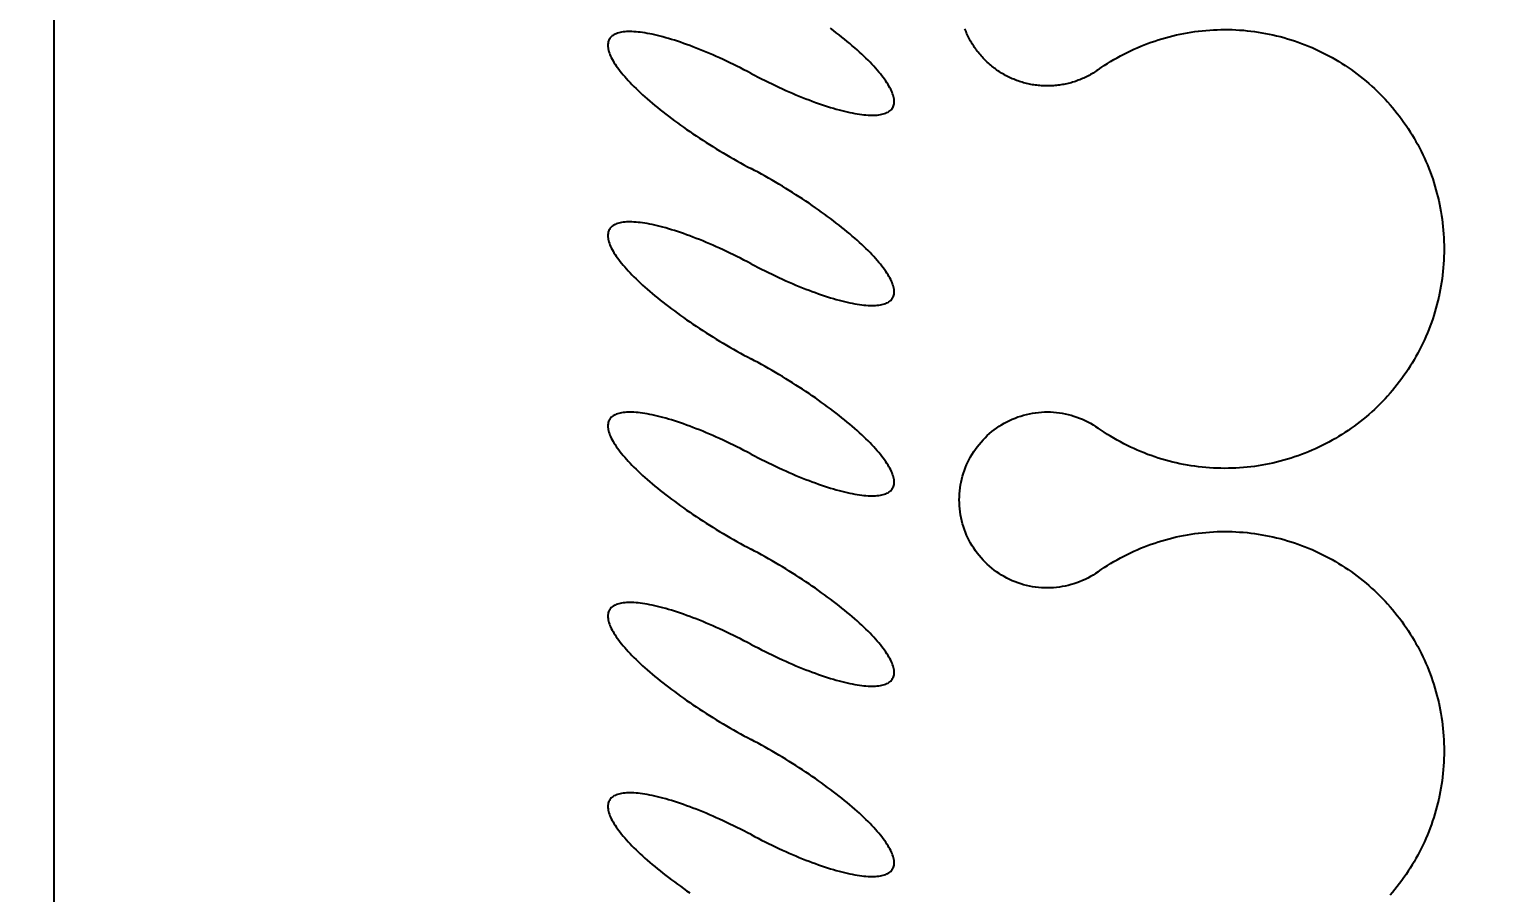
# Model space of a CAD drawing. Header units: millimetres. Extents: x -187744 to 2148, y -49419 to 6550.
# Drawn here: x -8892.9 to -8745.6, y -14806.2 to -14719.2 of the extents above; entities that cross this region are included whole.
import ezdxf

# ---------------------------------------------------------------- set-up
doc = ezdxf.new("R2010")
doc.units = ezdxf.units.MM
doc.header["$LTSCALE"] = 1000
doc.header["$MEASUREMENT"] = 0
doc.layers.get('Defpoints').update_dxf_attribs({"color": 136})
for name, color, linetype in [('DS-FINISH', 20, 'Continuous'), ('FF-FURNA', 40, 'Continuous'), ('RC-DIM-2', 50, 'Continuous')]:
    doc.layers.add(name, color=color, linetype=linetype)
doc.styles.add('H-DIM', font='archs.shx', dxfattribs={"width": 0.7})
doc.dimstyles.new('H_DIM_1', dxfattribs={"dimscale": 0, "dimtxt": 2.5, "dimasz": 0.8, "dimexe": 2, "dimexo": 1.5, "dimgap": 0.6, "dimtad": 1, "dimdec": 0, "dimzin": 12, "dimdsep": 46, "dimtxsty": 'H-DIM', "dimblk": 'ARCHTICK', "dimcen": 0.125, "dimclrd": 44, "dimclre": 44, "dimclrt": 50, "dimadec": 0, "dimazin": 0, "dimtfac": 1, "dimtdec": 0, "dimtix": 1, "dimtmove": 2, "dimatfit": 3, "dimldrblk": 'ARCHTICK', "dimfxl": 1, "dimtvp": 1, "dimtolj": 1, "dimtzin": 0, "dimarcsym": 0})

# ---------------------------------------------------------------- blocks, each defined once
blk = doc.blocks.new('DRAPES2')
at = {"linetype": 'ByBlock'}
for points in [[(605.81, 27.9763, 0), (605.379, 28.5972, 0), (604.958, 29.2254, 0), (604.549, 29.8606, 0), (604.15, 30.5028, 0), (603.762, 31.1517, 0), (603.385, 31.8071, 0), (603.02, 32.4688, 0), (602.666, 33.1367, 0), (602.324, 33.8105, 0), (601.993, 34.4901, 0), (601.673, 35.1752, 0), (601.366, 35.8657, 0), (601.07, 36.5614, 0), (600.786, 37.2619, 0), (600.514, 37.9673, 0), (600.255, 38.6772, 0), (600.007, 39.3914, 0), (599.772, 40.1097, 0), (599.549, 40.832, 0), (599.338, 41.5579, 0), (599.14, 42.2873, 0), (598.954, 43.0201, 0), (598.781, 43.7559, 0), (598.62, 44.4945, 0), (598.472, 45.2358, 0), (598.337, 45.9795, 0), (598.215, 46.7254, 0), (598.105, 47.4732, 0), (598.008, 48.2229, 0), (597.924, 48.9741, 0), (597.852, 49.7266, 0), (597.794, 50.4802, 0), (597.748, 51.2347, 0), (597.716, 51.9899, 0), (597.696, 52.7456, 0), (597.689, 53.5014, 0), (597.695, 54.2573, 0), (597.714, 55.013, 0), (597.746, 55.7682, 0), (597.79, 56.5228, 0), (597.848, 57.2765, 0), (597.918, 58.0291, 0), (598.002, 58.7803, 0), (598.098, 59.5301, 0), (598.207, 60.2781, 0), (598.328, 61.0241, 0), (598.463, 61.768, 0), (598.61, 62.5094, 0), (598.77, 63.2483, 0), (598.942, 63.9843, 0), (599.127, 64.7172, 0), (599.324, 65.4469, 0), (599.534, 66.1731, 0), (599.756, 66.8956, 0), (599.991, 67.6142, 0), (600.238, 68.3287, 0), (600.496, 69.0388, 0), (600.767, 69.7445, 0), (601.05, 70.4454, 0), (601.345, 71.1414, 0), (601.652, 71.8322, 0), (601.971, 72.5177, 0), (602.301, 73.1977, 0), (602.643, 73.8719, 0), (602.996, 74.5402, 0), (603.36, 75.2024, 0), (603.736, 75.8582, 0), (604.123, 76.5075, 0), (604.521, 77.1502, 0), (604.93, 77.7859, 0), (605.35, 78.4145, 0), (605.78, 79.0359, 0), (606.221, 79.6499, 0), (606.673, 80.2562, 0), (607.134, 80.8547, 0), (607.606, 81.4453, 0), (608.088, 82.0277, 0), (608.58, 82.6018, 0), (609.081, 83.1674, 0), (609.592, 83.7243, 0), (610.113, 84.2725, 0), (610.643, 84.8117, 0), (611.181, 85.3417, 0), (611.729, 85.8625, 0), (612.286, 86.3738, 0), (612.851, 86.8756, 0), (613.425, 87.3676, 0), (614.007, 87.8498, 0), (614.598, 88.3219, 0), (615.196, 88.7839, 0), (615.802, 89.2356, 0), (616.416, 89.6769, 0), (617.037, 90.1076, 0), (617.665, 90.5277, 0), (618.301, 90.937, 0), (618.943, 91.3353, 0), (619.592, 91.7227, 0), (620.248, 92.0988, 0), (620.91, 92.4638, 0), (621.578, 92.8173, 0), (622.252, 93.1594, 0), (622.932, 93.49, 0), (623.617, 93.8089, 0), (624.308, 94.116, 0), (625.004, 94.4113, 0), (625.705, 94.6947, 0), (626.41, 94.966, 0), (627.12, 95.2253, 0), (627.834, 95.4724, 0), (628.553, 95.7073, 0), (629.275, 95.9298, 0), (630.001, 96.14, 0), (630.731, 96.3378, 0), (631.464, 96.523, 0), (632.2, 96.6957, 0), (632.938, 96.8559, 0), (633.68, 97.0033, 0), (634.424, 97.1381, 0), (635.17, 97.2602, 0), (635.918, 97.3695, 0), (636.667, 97.4661, 0), (637.419, 97.5498, 0), (638.171, 97.6206, 0), (638.925, 97.6786, 0), (639.679, 97.7238, 0), (640.435, 97.756, 0), (641.19, 97.7753, 0), (641.946, 97.7817, 0)], [(641.946, 97.7817, 0), (642.702, 97.7752, 0), (643.458, 97.7558, 0), (644.213, 97.7235, 0), (644.967, 97.6783, 0), (645.721, 97.6202, 0), (646.473, 97.5493, 0), (647.225, 97.4655, 0), (647.974, 97.3689, 0), (648.722, 97.2595, 0), (649.468, 97.1373, 0), (650.212, 97.0024, 0), (650.953, 96.8548, 0), (651.692, 96.6946, 0), (652.428, 96.5218, 0), (653.161, 96.3365, 0), (653.89, 96.1386, 0), (654.616, 95.9284, 0), (655.339, 95.7057, 0), (656.057, 95.4708, 0), (656.772, 95.2236, 0), (657.482, 94.9643, 0), (658.187, 94.6928, 0), (658.888, 94.4094, 0), (659.584, 94.114, 0), (660.274, 93.8068, 0), (660.96, 93.4878, 0), (661.639, 93.1572, 0), (662.313, 92.815, 0), (662.981, 92.4614, 0), (663.643, 92.0964, 0), (664.299, 91.7201, 0), (664.948, 91.3327, 0), (665.59, 90.9343, 0), (666.226, 90.5249, 0), (666.854, 90.1048, 0), (667.475, 89.674, 0), (668.089, 89.2326, 0), (668.695, 88.7809, 0), (669.293, 88.3188, 0), (669.884, 87.8466, 0), (670.466, 87.3644, 0), (671.039, 86.8723, 0), (671.605, 86.3705, 0), (672.161, 85.8591, 0), (672.709, 85.3382, 0), (673.248, 84.8081, 0), (673.778, 84.2689, 0), (674.298, 83.7206, 0), (674.809, 83.1636, 0), (675.311, 82.598, 0), (675.802, 82.0238, 0), (676.284, 81.4414, 0), (676.756, 80.8507, 0), (677.217, 80.2522, 0), (677.669, 79.6458, 0), (678.11, 79.0318, 0), (678.54, 78.4104, 0), (678.96, 77.7817, 0), (679.368, 77.1459, 0), (679.766, 76.5032, 0), (680.153, 75.8539, 0), (680.529, 75.198, 0), (680.894, 74.5358, 0), (681.247, 73.8675, 0), (681.588, 73.1932, 0), (681.919, 72.5132, 0), (682.237, 71.8277, 0), (682.544, 71.1368, 0), (682.839, 70.4408, 0), (683.121, 69.7398, 0), (683.392, 69.0341, 0), (683.651, 68.3239, 0), (683.898, 67.6094, 0), (684.132, 66.8908, 0), (684.354, 66.1682, 0), (684.564, 65.442, 0), (684.761, 64.7123, 0), (684.946, 63.9794, 0), (685.118, 63.2434, 0), (685.278, 62.5045, 0), (685.425, 61.763, 0), (685.559, 61.0192, 0), (685.681, 60.2731, 0), (685.79, 59.5251, 0), (685.886, 58.7753, 0), (685.969, 58.024, 0), (686.039, 57.2714, 0), (686.097, 56.5177, 0), (686.142, 55.7632, 0), (686.173, 55.0079, 0), (686.192, 54.2523, 0), (686.198, 53.4964, 0), (686.191, 52.7405, 0), (686.171, 51.9849, 0), (686.139, 51.2297, 0), (686.093, 50.4752, 0), (686.034, 49.7216, 0), (685.963, 48.9691, 0), (685.879, 48.2179, 0), (685.781, 47.4682, 0), (685.672, 46.7204, 0), (685.549, 45.9745, 0), (685.414, 45.2308, 0), (685.266, 44.4896, 0), (685.105, 43.7509, 0), (684.932, 43.0152, 0), (684.746, 42.2825, 0), (684.548, 41.5531, 0), (684.337, 40.8271, 0), (684.114, 40.1049, 0), (683.878, 39.3866, 0), (683.631, 38.6724, 0), (683.371, 37.9626, 0), (683.099, 37.2573, 0), (682.815, 36.5567, 0), (682.519, 35.8611, 0), (682.212, 35.1706, 0), (681.892, 34.4855, 0), (681.561, 33.806, 0), (681.219, 33.1322, 0), (680.864, 32.4644, 0), (680.499, 31.8027, 0), (680.122, 31.1473, 0), (679.735, 30.4985, 0), (679.336, 29.8564, 0), (678.926, 29.2212, 0), (678.505, 28.5931, 0), (678.074, 27.9722, 0)], [(707.06, 27.9706, 0), (706.629, 28.5915, 0), (706.208, 29.2196, 0), (705.799, 29.8549, 0), (705.4, 30.497, 0), (705.012, 31.1459, 0), (704.635, 31.8013, 0), (704.27, 32.463, 0), (703.916, 33.1309, 0), (703.574, 33.8047, 0), (703.243, 34.4843, 0), (702.923, 35.1695, 0), (702.616, 35.86, 0), (702.32, 36.5556, 0), (702.036, 37.2562, 0), (701.764, 37.9615, 0), (701.505, 38.6714, 0), (701.257, 39.3856, 0), (701.022, 40.1039, 0), (700.799, 40.8262, 0), (700.588, 41.5521, 0), (700.39, 42.2816, 0), (700.204, 43.0143, 0), (700.031, 43.7501, 0), (699.87, 44.4887, 0), (699.722, 45.23, 0), (699.587, 45.9737, 0), (699.465, 46.7196, 0), (699.355, 47.4675, 0), (699.258, 48.2171, 0), (699.174, 48.9683, 0), (699.102, 49.7208, 0), (699.044, 50.4745, 0), (698.998, 51.229, 0), (698.966, 51.9842, 0), (698.946, 52.7398, 0), (698.939, 53.4957, 0), (698.945, 54.2515, 0), (698.964, 55.0072, 0), (698.996, 55.7624, 0), (699.04, 56.517, 0), (699.098, 57.2707, 0), (699.168, 58.0233, 0), (699.252, 58.7746, 0), (699.348, 59.5243, 0), (699.457, 60.2723, 0), (699.578, 61.0184, 0), (699.713, 61.7622, 0), (699.86, 62.5037, 0), (700.02, 63.2425, 0), (700.192, 63.9785, 0), (700.377, 64.7114, 0), (700.574, 65.4411, 0), (700.784, 66.1673, 0), (701.006, 66.8898, 0), (701.241, 67.6084, 0), (701.488, 68.3229, 0), (701.746, 69.0331, 0), (702.017, 69.7387, 0), (702.3, 70.4397, 0), (702.595, 71.1356, 0), (702.902, 71.8265, 0), (703.221, 72.512, 0), (703.551, 73.1919, 0), (703.893, 73.8662, 0), (704.246, 74.5345, 0), (704.61, 75.1966, 0), (704.986, 75.8525, 0), (705.373, 76.5018, 0), (705.771, 77.1444, 0), (706.18, 77.7801, 0), (706.6, 78.4088, 0), (707.03, 79.0302, 0), (707.471, 79.6441, 0), (707.923, 80.2504, 0), (708.384, 80.8489, 0), (708.856, 81.4395, 0), (709.338, 82.0219, 0), (709.83, 82.596, 0), (710.331, 83.1616, 0), (710.842, 83.7186, 0), (711.363, 84.2667, 0), (711.893, 84.8059, 0), (712.431, 85.336, 0), (712.979, 85.8567, 0), (713.536, 86.3681, 0), (714.101, 86.8698, 0), (714.675, 87.3619, 0), (715.257, 87.844, 0), (715.848, 88.3162, 0), (716.446, 88.7781, 0), (717.052, 89.2298, 0), (717.666, 89.6711, 0), (718.287, 90.1019, 0), (718.915, 90.5219, 0), (719.551, 90.9312, 0), (720.193, 91.3296, 0), (720.842, 91.7169, 0), (721.498, 92.0931, 0), (722.16, 92.458, 0), (722.828, 92.8116, 0), (723.502, 93.1537, 0), (724.182, 93.4842, 0), (724.867, 93.8031, 0), (725.558, 94.1103, 0), (726.254, 94.4056, 0), (726.955, 94.6889, 0), (727.66, 94.9603, 0), (728.37, 95.2195, 0), (729.084, 95.4666, 0), (729.803, 95.7015, 0), (730.525, 95.9241, 0), (731.251, 96.1342, 0), (731.981, 96.332, 0), (732.714, 96.5173, 0), (733.45, 96.69, 0), (734.188, 96.8501, 0), (734.93, 96.9976, 0), (735.674, 97.1324, 0), (736.42, 97.2545, 0), (737.168, 97.3638, 0), (737.917, 97.4603, 0), (738.669, 97.544, 0), (739.421, 97.6149, 0), (740.175, 97.6729, 0), (740.929, 97.718, 0), (741.685, 97.7502, 0), (742.44, 97.7696, 0), (743.196, 97.776, 0)], [(743.196, 97.776, 0), (743.952, 97.7695, 0), (744.708, 97.7501, 0), (745.463, 97.7177, 0), (746.217, 97.6725, 0), (746.971, 97.6145, 0), (747.723, 97.5435, 0), (748.475, 97.4597, 0), (749.224, 97.3631, 0), (749.972, 97.2537, 0), (750.718, 97.1315, 0), (751.462, 96.9966, 0), (752.203, 96.8491, 0), (752.942, 96.6889, 0), (753.678, 96.5161, 0), (754.411, 96.3307, 0), (755.14, 96.1329, 0), (755.866, 95.9226, 0), (756.589, 95.7, 0), (757.307, 95.465, 0), (758.022, 95.2178, 0), (758.732, 94.9585, 0), (759.437, 94.6871, 0), (760.138, 94.4036, 0), (760.834, 94.1083, 0), (761.524, 93.801, 0), (762.21, 93.4821, 0), (762.889, 93.1514, 0), (763.563, 92.8093, 0), (764.231, 92.4556, 0), (764.893, 92.0906, 0), (765.549, 91.7144, 0), (766.198, 91.3269, 0), (766.84, 90.9285, 0), (767.476, 90.5192, 0), (768.104, 90.099, 0), (768.725, 89.6682, 0), (769.339, 89.2269, 0), (769.945, 88.7751, 0), (770.543, 88.313, 0), (771.134, 87.8408, 0), (771.716, 87.3586, 0), (772.289, 86.8665, 0)], [(605.81, 27.9763, 0), (605.983, 27.7273, 0), (606.151, 27.4753, 0), (606.316, 27.2205, 0), (606.476, 26.963, 0), (606.631, 26.7027, 0), (606.782, 26.4398, 0), (606.929, 26.1744, 0), (607.071, 25.9065, 0), (607.208, 25.6362, 0), (607.341, 25.3636, 0), (607.469, 25.0888, 0), (607.592, 24.8118, 0), (607.711, 24.5328, 0), (607.825, 24.2518, 0), (607.934, 23.9689, 0), (608.038, 23.6842, 0), (608.137, 23.3977, 0), (608.232, 23.1096, 0), (608.321, 22.8199, 0), (608.406, 22.5287, 0), (608.485, 22.2361, 0), (608.56, 21.9422, 0), (608.629, 21.6471, 0), (608.694, 21.3508, 0), (608.753, 21.0535, 0), (608.807, 20.7552, 0), (608.856, 20.456, 0), (608.9, 20.156, 0), (608.939, 19.8553, 0), (608.973, 19.554, 0), (609.002, 19.2522, 0), (609.025, 18.9499, 0), (609.043, 18.6472, 0), (609.057, 18.3443, 0), (609.065, 18.0412, 0), (609.067, 17.7381, 0), (609.065, 17.4349, 0), (609.057, 17.1318, 0), (609.045, 16.8288, 0), (609.027, 16.5262, 0), (609.003, 16.2239, 0), (608.975, 15.922, 0), (608.942, 15.6206, 0), (608.903, 15.3199, 0), (608.86, 15.0199, 0), (608.811, 14.7206, 0), (608.757, 14.4223, 0), (608.698, 14.1249, 0), (608.634, 13.8285, 0), (608.565, 13.5333, 0), (608.49, 13.2393, 0), (608.411, 12.9467, 0), (608.327, 12.6554, 0), (608.238, 12.3656, 0), (608.144, 12.0774, 0), (608.045, 11.7908, 0), (607.941, 11.5059, 0), (607.832, 11.2229, 0), (607.719, 10.9417, 0), (607.601, 10.6626, 0), (607.478, 10.3855, 0), (607.35, 10.1105, 0), (607.217, 9.83776, 0), (607.08, 9.56732, 0), (606.939, 9.29927, 0), (606.792, 9.03367, 0), (606.642, 8.77061, 0), (606.486, 8.51017, 0), (606.327, 8.25241, 0), (606.163, 7.99742, 0), (605.994, 7.74526, 0), (605.822, 7.49602, 0), (605.645, 7.24976, 0), (605.464, 7.00656, 0), (605.279, 6.76649, 0), (605.089, 6.52962, 0), (604.896, 6.29601, 0), (604.699, 6.06574, 0), (604.498, 5.83887, 0), (604.293, 5.61547, 0), (604.084, 5.3956, 0), (603.871, 5.17933, 0), (603.655, 4.96672, 0), (603.436, 4.75784, 0), (603.212, 4.55274, 0), (602.985, 4.35148, 0), (602.755, 4.15412, 0), (602.522, 3.96073, 0), (602.285, 3.77135, 0), (602.045, 3.58604, 0), (601.802, 3.40486, 0), (601.556, 3.22786, 0), (601.307, 3.05509, 0), (601.055, 2.8866, 0), (600.8, 2.72243, 0), (600.542, 2.56265, 0), (600.282, 2.40729, 0), (600.019, 2.2564, 0), (599.753, 2.11003, 0), (599.485, 1.96821, 0), (599.215, 1.83098, 0), (598.942, 1.6984, 0), (598.667, 1.57049, 0), (598.39, 1.4473, 0), (598.111, 1.32886, 0), (597.83, 1.2152, 0), (597.547, 1.10635, 0)], [(707.06, 27.9706, 0), (707.401, 27.4696, 0), (707.726, 26.9572, 0), (708.032, 26.434, 0), (708.321, 25.9007, 0), (708.591, 25.3579, 0), (708.842, 24.8061, 0), (709.075, 24.2461, 0), (709.288, 23.6784, 0), (709.482, 23.1038, 0), (709.656, 22.5229, 0), (709.81, 21.9364, 0), (709.944, 21.345, 0), (710.057, 20.7494, 0), (710.15, 20.1502, 0), (710.223, 19.5482, 0), (710.275, 18.9441, 0), (710.307, 18.3386, 0), (710.317, 17.7323, 0), (710.307, 17.126, 0), (710.277, 16.5204, 0), (710.225, 15.9162, 0), (710.153, 15.3142, 0), (710.061, 14.7149, 0), (709.948, 14.1191, 0), (709.815, 13.5276, 0), (709.661, 12.9409, 0), (709.488, 12.3598, 0), (709.295, 11.785, 0), (709.082, 11.2171, 0), (708.851, 10.6568, 0), (708.6, 10.1047, 0), (708.33, 9.56156, 0), (708.042, 9.02791, 0), (707.736, 8.50441, 0), (707.413, 7.99166, 0), (707.072, 7.49026, 0), (706.714, 7.0008, 0), (706.339, 6.52386, 0), (705.949, 6.05998, 0), (705.543, 5.60971, 0), (705.121, 5.17357, 0), (704.686, 4.75208, 0), (704.235, 4.34572, 0), (703.772, 3.95497, 0), (703.295, 3.58028, 0), (702.806, 3.2221, 0), (702.305, 2.88084, 0), (701.792, 2.55689, 0), (701.269, 2.25064, 0), (700.735, 1.96245, 0), (700.192, 1.69264, 0), (699.64, 1.44154, 0), (699.08, 1.20944, 0), (698.512, 0.996601, 0), (697.937, 0.803283, 0), (697.356, 0.629707, 0), (696.77, 0.476077, 0), (696.178, 0.34257, 0), (695.583, 0.229344, 0), (694.984, 0.13653, 0), (694.381, 0.064236, 0), (693.777, 0.012548, 0), (693.172, -0.018476, 0), (692.565, -0.028798, 0), (691.959, -0.018407, 0), (691.354, 0.012686, 0), (690.749, 0.064443, 0), (690.147, 0.136805, 0), (689.548, 0.229687, 0), (688.953, 0.342981, 0), (688.361, 0.476555, 0), (687.774, 0.630252, 0), (687.194, 0.803894, 0), (686.619, 0.997278, 0), (686.051, 1.21018, 0), (685.491, 1.44234, 0), (684.939, 1.69351, 0), (684.396, 1.96338, 0), (683.863, 2.25163, 0), (683.339, 2.55794, 0), (682.827, 2.88194, 0), (682.325, 3.22327, 0), (681.836, 3.5815, 0), (681.36, 3.95624, 0), (680.896, 4.34705, 0), (680.446, 4.75346, 0), (680.01, 5.175, 0), (679.589, 5.61118, 0), (679.183, 6.0615, 0), (678.792, 6.52542, 0), (678.418, 7.00241, 0), (678.06, 7.49191, 0), (677.719, 7.99334, 0), (677.395, 8.50613, 0), (677.09, 9.02967, 0), (676.802, 9.56336, 0), (676.532, 10.1066, 0), (676.281, 10.6587, 0), (676.05, 11.219, 0), (675.837, 11.7869, 0), (675.644, 12.3618, 0), (675.471, 12.9429, 0), (675.318, 13.5295, 0), (675.185, 14.1211, 0), (675.072, 14.7169, 0), (674.979, 15.3162, 0), (674.908, 15.9182, 0), (674.856, 16.5224, 0), (674.826, 17.128, 0), (674.816, 17.7343, 0), (674.826, 18.3406, 0), (674.858, 18.9461, 0), (674.91, 19.5503, 0), (674.983, 20.1522, 0), (675.076, 20.7514, 0), (675.19, 21.347, 0), (675.324, 21.9384, 0), (675.478, 22.5249, 0), (675.652, 23.1057, 0), (675.846, 23.6803, 0), (676.059, 24.2479, 0), (676.291, 24.8079, 0), (676.543, 25.3597, 0), (676.813, 25.9025, 0), (677.102, 26.4358, 0), (677.408, 26.9589, 0), (677.733, 27.4713, 0), (678.074, 27.9722, 0)]]:
    blk.add_polyline3d(points, dxfattribs=at)
blk = doc.blocks.new('06BDR-PR2')
for points in [[(707.716, 0, 0), (708.088, 0.70889, 0), (708.454, 1.41736, 0), (708.813, 2.12497, 0), (709.166, 2.8313, 0), (709.513, 3.53593, 0), (709.853, 4.23843, 0), (710.185, 4.93837, 0), (710.51, 5.63534, 0), (710.828, 6.32892, 0), (711.138, 7.01868, 0), (711.441, 7.70421, 0), (711.735, 8.38511, 0), (712.021, 9.06095, 0), (712.299, 9.73134, 0), (712.568, 10.3959, 0), (712.828, 11.0541, 0), (713.08, 11.7057, 0), (713.322, 12.3503, 0), (713.556, 12.9874, 0), (713.78, 13.6167, 0), (713.995, 14.2378, 0), (714.2, 14.8503, 0), (714.395, 15.4538, 0), (714.581, 16.0481, 0), (714.757, 16.6327, 0), (714.922, 17.2073, 0), (715.078, 17.7715, 0), (715.223, 18.325, 0), (715.358, 18.8674, 0), (715.483, 19.3985, 0), (715.597, 19.9179, 0), (715.701, 20.4254, 0), (715.794, 20.9205, 0), (715.876, 21.403, 0), (715.948, 21.8726, 0), (716.009, 22.329, 0), (716.059, 22.772, 0), (716.099, 23.2013, 0), (716.128, 23.6166, 0), (716.145, 24.0177, 0), (716.152, 24.4043, 0), (716.148, 24.7762, 0), (716.133, 25.1332, 0), (716.108, 25.475, 0), (716.071, 25.8015, 0), (716.024, 26.1125, 0), (715.966, 26.4077, 0), (715.897, 26.687, 0), (715.817, 26.9503, 0), (715.727, 27.1973, 0), (715.626, 27.4279, 0), (715.515, 27.642, 0), (715.393, 27.8395, 0), (715.261, 28.0201, 0), (715.118, 28.1839, 0), (714.966, 28.3308, 0), (714.803, 28.4605, 0), (714.63, 28.5732, 0), (714.447, 28.6686, 0), (714.254, 28.7467, 0), (714.051, 28.8075, 0), (713.839, 28.851, 0), (713.618, 28.8771, 0), (713.387, 28.8858, 0), (713.147, 28.8771, 0), (712.898, 28.851, 0), (712.639, 28.8075, 0), (712.373, 28.7467, 0), (712.097, 28.6686, 0), (711.813, 28.5732, 0), (711.521, 28.4605, 0), (711.221, 28.3308, 0), (710.913, 28.1839, 0), (710.598, 28.0201, 0), (710.274, 27.8395, 0), (709.944, 27.642, 0), (709.606, 27.4279, 0), (709.261, 27.1973, 0), (708.91, 26.9503, 0), (708.552, 26.687, 0), (708.188, 26.4077, 0), (707.818, 26.1125, 0), (707.442, 25.8015, 0), (707.06, 25.475, 0), (706.673, 25.1332, 0), (706.281, 24.7762, 0), (705.884, 24.4043, 0), (705.482, 24.0177, 0), (705.076, 23.6166, 0), (704.666, 23.2013, 0), (704.251, 22.772, 0), (703.833, 22.329, 0), (703.412, 21.8726, 0), (702.987, 21.403, 0), (702.56, 20.9205, 0), (702.13, 20.4254, 0), (701.697, 19.9179, 0), (701.262, 19.3985, 0), (700.825, 18.8674, 0), (700.387, 18.325, 0), (699.947, 17.7715, 0), (699.506, 17.2073, 0), (699.065, 16.6327, 0), (698.623, 16.0481, 0)], [(746.102, 0, 0), (746.474, 0.70889, 0), (746.839, 1.41736, 0), (747.199, 2.12497, 0), (747.552, 2.8313, 0), (747.899, 3.53593, 0), (748.238, 4.23843, 0), (748.571, 4.93837, 0), (748.896, 5.63534, 0), (749.214, 6.32892, 0), (749.524, 7.01868, 0), (749.826, 7.70421, 0), (750.12, 8.38511, 0), (750.407, 9.06095, 0), (750.684, 9.73134, 0), (750.953, 10.3959, 0), (751.214, 11.0541, 0), (751.465, 11.7057, 0), (751.708, 12.3503, 0), (751.941, 12.9874, 0), (752.166, 13.6167, 0), (752.38, 14.2378, 0), (752.585, 14.8503, 0), (752.781, 15.4538, 0), (752.966, 16.0481, 0), (753.142, 16.6327, 0), (753.308, 17.2073, 0), (753.463, 17.7715, 0), (753.609, 18.325, 0), (753.744, 18.8674, 0), (753.869, 19.3985, 0), (753.983, 19.9179, 0), (754.087, 20.4254, 0), (754.18, 20.9205, 0), (754.262, 21.403, 0), (754.334, 21.8726, 0), (754.395, 22.329, 0), (754.445, 22.772, 0), (754.485, 23.2013, 0), (754.513, 23.6166, 0), (754.531, 24.0177, 0), (754.538, 24.4043, 0), (754.534, 24.7762, 0), (754.519, 25.1332, 0), (754.493, 25.475, 0), (754.457, 25.8015, 0), (754.41, 26.1125, 0), (754.352, 26.4077, 0), (754.283, 26.687, 0), (754.203, 26.9503, 0), (754.113, 27.1973, 0), (754.012, 27.4279, 0), (753.901, 27.642, 0), (753.779, 27.8395, 0), (753.647, 28.0201, 0), (753.504, 28.1839, 0), (753.351, 28.3308, 0), (753.188, 28.4605, 0), (753.015, 28.5732, 0), (752.832, 28.6686, 0), (752.64, 28.7467, 0), (752.437, 28.8075, 0), (752.225, 28.851, 0), (752.003, 28.8771, 0), (751.772, 28.8858, 0), (751.532, 28.8771, 0), (751.283, 28.851, 0), (751.025, 28.8075, 0), (750.758, 28.7467, 0), (750.483, 28.6686, 0), (750.199, 28.5732, 0), (749.907, 28.4605, 0), (749.607, 28.3308, 0), (749.299, 28.1839, 0), (748.983, 28.0201, 0), (748.66, 27.8395, 0), (748.329, 27.642, 0), (747.992, 27.4279, 0), (747.647, 27.1973, 0), (747.296, 26.9503, 0), (746.938, 26.687, 0), (746.574, 26.4077, 0), (746.204, 26.1125, 0), (745.828, 25.8015, 0), (745.446, 25.475, 0), (745.059, 25.1332, 0), (744.667, 24.7762, 0), (744.27, 24.4043, 0), (743.868, 24.0177, 0), (743.462, 23.6166, 0), (743.051, 23.2013, 0), (742.637, 22.772, 0), (742.219, 22.329, 0), (741.798, 21.8726, 0), (741.373, 21.403, 0), (740.945, 20.9205, 0), (740.515, 20.4254, 0), (740.082, 19.9179, 0), (739.648, 19.3985, 0), (739.211, 18.8674, 0), (738.773, 18.325, 0), (738.333, 17.7715, 0), (737.892, 17.2073, 0), (737.45, 16.6327, 0), (737.008, 16.0481, 0), (736.566, 15.4538, 0), (736.123, 14.8503, 0), (735.681, 14.2378, 0), (735.239, 13.6167, 0), (734.798, 12.9874, 0), (734.358, 12.3503, 0), (733.919, 11.7057, 0), (733.482, 11.0541, 0), (733.047, 10.3959, 0), (732.613, 9.73134, 0), (732.182, 9.06095, 0), (731.754, 8.38511, 0), (731.329, 7.70421, 0), (730.906, 7.01868, 0), (730.487, 6.32892, 0), (730.072, 5.63534, 0), (729.66, 4.93837, 0), (729.253, 4.23843, 0), (728.85, 3.53593, 0), (728.452, 2.8313, 0), (728.058, 2.12497, 0), (727.67, 1.41736, 0), (727.287, 0.70889, 0), (726.909, 0, 0)], [(784.488, 0, 0), (784.859, 0.70889, 0), (785.225, 1.41736, 0), (785.585, 2.12497, 0), (785.938, 2.8313, 0), (786.284, 3.53593, 0), (786.624, 4.23843, 0), (786.956, 4.93837, 0), (787.282, 5.63534, 0), (787.599, 6.32892, 0), (787.909, 7.01868, 0), (788.212, 7.70421, 0), (788.506, 8.38511, 0), (788.792, 9.06095, 0), (789.07, 9.73134, 0), (789.339, 10.3959, 0), (789.599, 11.0541, 0), (789.851, 11.7057, 0), (790.094, 12.3503, 0), (790.327, 12.9874, 0), (790.551, 13.6167, 0), (790.766, 14.2378, 0), (790.971, 14.8503, 0), (791.166, 15.4538, 0), (791.352, 16.0481, 0), (791.528, 16.6327, 0), (791.694, 17.2073, 0), (791.849, 17.7715, 0), (791.994, 18.325, 0), (792.13, 18.8674, 0), (792.254, 19.3985, 0), (792.368, 19.9179, 0), (792.472, 20.4254, 0), (792.565, 20.9205, 0), (792.648, 21.403, 0), (792.719, 21.8726, 0), (792.781, 22.329, 0), (792.831, 22.772, 0), (792.87, 23.2013, 0), (792.899, 23.6166, 0), (792.917, 24.0177, 0), (792.923, 24.4043, 0), (792.92, 24.7762, 0), (792.905, 25.1332, 0), (792.879, 25.475, 0), (792.843, 25.8015, 0), (792.795, 26.1125, 0), (792.737, 26.4077, 0), (792.668, 26.687, 0), (792.589, 26.9503, 0), (792.499, 27.1973, 0), (792.398, 27.4279, 0), (792.286, 27.642, 0), (792.164, 27.8395, 0), (792.032, 28.0201, 0), (791.89, 28.1839, 0), (791.737, 28.3308, 0), (791.574, 28.4605, 0), (791.401, 28.5732, 0), (791.218, 28.6686, 0), (791.025, 28.7467, 0), (790.823, 28.8075, 0), (790.611, 28.851, 0), (790.389, 28.8771, 0), (790.158, 28.8858, 0), (789.918, 28.8771, 0), (789.669, 28.851, 0), (789.411, 28.8075, 0), (789.144, 28.7467, 0), (788.869, 28.6686, 0), (788.585, 28.5732, 0), (788.293, 28.4605, 0), (787.993, 28.3308, 0), (787.685, 28.1839, 0), (787.369, 28.0201, 0), (787.046, 27.8395, 0), (786.715, 27.642, 0), (786.377, 27.4279, 0), (786.033, 27.1973, 0), (785.681, 26.9503, 0), (785.324, 26.687, 0), (784.959, 26.4077, 0), (784.589, 26.1125, 0), (784.213, 25.8015, 0), (783.832, 25.475, 0), (783.445, 25.1332, 0), (783.052, 24.7762, 0), (782.655, 24.4043, 0), (782.254, 24.0177, 0), (781.847, 23.6166, 0), (781.437, 23.2013, 0), (781.023, 22.772, 0), (780.605, 22.329, 0), (780.183, 21.8726, 0), (779.759, 21.403, 0), (779.331, 20.9205, 0), (778.901, 20.4254, 0), (778.468, 19.9179, 0), (778.033, 19.3985, 0), (777.597, 18.8674, 0), (777.158, 18.325, 0), (776.719, 17.7715, 0), (776.278, 17.2073, 0), (775.836, 16.6327, 0), (775.394, 16.0481, 0), (774.951, 15.4538, 0), (774.509, 14.8503, 0), (774.066, 14.2378, 0), (773.625, 13.6167, 0), (773.184, 12.9874, 0), (772.744, 12.3503, 0), (772.305, 11.7057, 0), (771.868, 11.0541, 0), (771.432, 10.3959, 0), (770.999, 9.73134, 0), (770.568, 9.06095, 0), (770.14, 8.38511, 0), (769.714, 7.70421, 0), (769.292, 7.01868, 0), (768.873, 6.32892, 0), (768.458, 5.63534, 0), (768.046, 4.93837, 0), (767.639, 4.23843, 0), (767.236, 3.53593, 0), (766.837, 2.8313, 0), (766.444, 2.12497, 0), (766.055, 1.41736, 0), (765.672, 0.70889, 0), (765.295, 0, 0)], [(822.873, 0, 0), (823.245, 0.70889, 0), (823.611, 1.41736, 0), (823.97, 2.12497, 0), (824.323, 2.8313, 0), (824.67, 3.53593, 0), (825.009, 4.23843, 0), (825.342, 4.93837, 0), (825.667, 5.63534, 0), (825.985, 6.32892, 0), (826.295, 7.01868, 0), (826.597, 7.70421, 0), (826.892, 8.38511, 0), (827.178, 9.06095, 0), (827.455, 9.73134, 0), (827.725, 10.3959, 0), (827.985, 11.0541, 0), (828.237, 11.7057, 0), (828.479, 12.3503, 0), (828.713, 12.9874, 0), (828.937, 13.6167, 0), (829.151, 14.2378, 0), (829.357, 14.8503, 0), (829.552, 15.4538, 0), (829.738, 16.0481, 0), (829.913, 16.6327, 0), (830.079, 17.2073, 0), (830.235, 17.7715, 0), (830.38, 18.325, 0), (830.515, 18.8674, 0), (830.64, 19.3985, 0), (830.754, 19.9179, 0), (830.858, 20.4254, 0), (830.951, 20.9205, 0), (831.033, 21.403, 0), (831.105, 21.8726, 0), (831.166, 22.329, 0), (831.216, 22.772, 0), (831.256, 23.2013, 0), (831.284, 23.6166, 0), (831.302, 24.0177, 0), (831.309, 24.4043, 0), (831.305, 24.7762, 0), (831.29, 25.1332, 0), (831.265, 25.475, 0), (831.228, 25.8015, 0), (831.181, 26.1125, 0), (831.123, 26.4077, 0), (831.054, 26.687, 0), (830.974, 26.9503, 0), (830.884, 27.1973, 0), (830.783, 27.4279, 0), (830.672, 27.642, 0), (830.55, 27.8395, 0), (830.418, 28.0201, 0), (830.275, 28.1839, 0), (830.122, 28.3308, 0), (829.96, 28.4605, 0), (829.787, 28.5732, 0), (829.604, 28.6686, 0), (829.411, 28.7467, 0), (829.208, 28.8075, 0), (828.996, 28.851, 0), (828.775, 28.8771, 0), (828.544, 28.8858, 0), (828.304, 28.8771, 0), (828.054, 28.851, 0), (827.796, 28.8075, 0), (827.53, 28.7467, 0), (827.254, 28.6686, 0), (826.97, 28.5732, 0), (826.678, 28.4605, 0), (826.378, 28.3308, 0), (826.07, 28.1839, 0), (825.754, 28.0201, 0), (825.431, 27.8395, 0), (825.101, 27.642, 0), (824.763, 27.4279, 0), (824.418, 27.1973, 0), (824.067, 26.9503, 0), (823.709, 26.687, 0), (823.345, 26.4077, 0), (822.975, 26.1125, 0), (822.599, 25.8015, 0), (822.217, 25.475, 0), (821.83, 25.1332, 0), (821.438, 24.7762, 0), (821.041, 24.4043, 0), (820.639, 24.0177, 0), (820.233, 23.6166, 0), (819.823, 23.2013, 0), (819.408, 22.772, 0), (818.99, 22.329, 0), (818.569, 21.8726, 0), (818.144, 21.403, 0), (817.717, 20.9205, 0), (817.286, 20.4254, 0), (816.854, 19.9179, 0), (816.419, 19.3985, 0), (815.982, 18.8674, 0), (815.544, 18.325, 0), (815.104, 17.7715, 0), (814.663, 17.2073, 0), (814.222, 16.6327, 0), (813.779, 16.0481, 0), (813.337, 15.4538, 0), (812.894, 14.8503, 0), (812.452, 14.2378, 0), (812.01, 13.6167, 0), (811.569, 12.9874, 0), (811.129, 12.3503, 0), (810.69, 11.7057, 0), (810.253, 11.0541, 0), (809.818, 10.3959, 0), (809.385, 9.73134, 0), (808.954, 9.06095, 0), (808.525, 8.38511, 0), (808.1, 7.70421, 0), (807.677, 7.01868, 0), (807.259, 6.32892, 0), (806.843, 5.63534, 0), (806.432, 4.93837, 0), (806.024, 4.23843, 0), (805.621, 3.53593, 0), (805.223, 2.8313, 0), (804.829, 2.12497, 0), (804.441, 1.41736, 0), (804.058, 0.70889, 0), (803.68, 0, 0)], [(861.259, 0, 0), (861.631, 0.70889, 0), (861.996, 1.41736, 0), (862.356, 2.12497, 0), (862.709, 2.8313, 0), (863.055, 3.53593, 0), (863.395, 4.23843, 0), (863.728, 4.93837, 0), (864.053, 5.63534, 0), (864.371, 6.32892, 0), (864.681, 7.01868, 0), (864.983, 7.70421, 0), (865.277, 8.38511, 0), (865.563, 9.06095, 0), (865.841, 9.73134, 0), (866.11, 10.3959, 0), (866.371, 11.0541, 0), (866.622, 11.7057, 0), (866.865, 12.3503, 0), (867.098, 12.9874, 0), (867.322, 13.6167, 0), (867.537, 14.2378, 0), (867.742, 14.8503, 0), (867.938, 15.4538, 0), (868.123, 16.0481, 0), (868.299, 16.6327, 0), (868.465, 17.2073, 0), (868.62, 17.7715, 0), (868.766, 18.325, 0), (868.901, 18.8674, 0), (869.025, 19.3985, 0), (869.14, 19.9179, 0), (869.243, 20.4254, 0), (869.337, 20.9205, 0), (869.419, 21.403, 0), (869.491, 21.8726, 0), (869.552, 22.329, 0), (869.602, 22.772, 0), (869.641, 23.2013, 0), (869.67, 23.6166, 0), (869.688, 24.0177, 0), (869.695, 24.4043, 0), (869.691, 24.7762, 0), (869.676, 25.1332, 0), (869.65, 25.475, 0), (869.614, 25.8015, 0), (869.567, 26.1125, 0), (869.508, 26.4077, 0), (869.44, 26.687, 0), (869.36, 26.9503, 0), (869.27, 27.1973, 0), (869.169, 27.4279, 0), (869.058, 27.642, 0), (868.936, 27.8395, 0), (868.804, 28.0201, 0), (868.661, 28.1839, 0), (868.508, 28.3308, 0), (868.345, 28.4605, 0), (868.172, 28.5732, 0), (867.989, 28.6686, 0), (867.796, 28.7467, 0), (867.594, 28.8075, 0), (867.382, 28.851, 0), (867.16, 28.8771, 0), (866.929, 28.8858, 0), (866.689, 28.8771, 0), (866.44, 28.851, 0), (866.182, 28.8075, 0), (865.915, 28.7467, 0), (865.64, 28.6686, 0), (865.356, 28.5732, 0), (865.064, 28.4605, 0), (864.764, 28.3308, 0), (864.456, 28.1839, 0), (864.14, 28.0201, 0), (863.817, 27.8395, 0), (863.486, 27.642, 0), (863.149, 27.4279, 0), (862.804, 27.1973, 0), (862.453, 26.9503, 0), (862.095, 26.687, 0), (861.731, 26.4077, 0), (861.361, 26.1125, 0), (860.985, 25.8015, 0), (860.603, 25.475, 0), (860.216, 25.1332, 0), (859.824, 24.7762, 0), (859.427, 24.4043, 0), (859.025, 24.0177, 0), (858.619, 23.6166, 0), (858.208, 23.2013, 0), (857.794, 22.772, 0), (857.376, 22.329, 0), (856.955, 21.8726, 0), (856.53, 21.403, 0), (856.102, 20.9205, 0), (855.672, 20.4254, 0), (855.239, 19.9179, 0), (854.805, 19.3985, 0), (854.368, 18.8674, 0), (853.929, 18.325, 0), (853.49, 17.7715, 0), (853.049, 17.2073, 0), (852.607, 16.6327, 0), (852.165, 16.0481, 0), (851.723, 15.4538, 0), (851.28, 14.8503, 0), (850.838, 14.2378, 0), (850.396, 13.6167, 0), (849.955, 12.9874, 0), (849.515, 12.3503, 0), (849.076, 11.7057, 0), (848.639, 11.0541, 0), (848.203, 10.3959, 0), (847.77, 9.73134, 0), (847.339, 9.06095, 0), (846.911, 8.38511, 0), (846.485, 7.70421, 0), (846.063, 7.01868, 0), (845.644, 6.32892, 0), (845.229, 5.63534, 0), (844.817, 4.93837, 0), (844.41, 4.23843, 0), (844.007, 3.53593, 0), (843.609, 2.8313, 0), (843.215, 2.12497, 0), (842.827, 1.41736, 0), (842.444, 0.70889, 0), (842.066, 0, 0)], [(707.716, 0, 0), (707.344, -0.70889, 0), (706.979, -1.41736, 0), (706.619, -2.12497, 0), (706.266, -2.8313, 0), (705.92, -3.53593, 0), (705.58, -4.23843, 0), (705.247, -4.93837, 0), (704.922, -5.63534, 0), (704.604, -6.32892, 0), (704.294, -7.01868, 0), (703.992, -7.70421, 0), (703.698, -8.38511, 0), (703.412, -9.06095, 0), (703.134, -9.73134, 0), (702.865, -10.3959, 0), (702.604, -11.0541, 0), (702.353, -11.7057, 0), (702.11, -12.3503, 0), (701.877, -12.9874, 0), (701.653, -13.6167, 0), (701.438, -14.2378, 0), (701.233, -14.8503, 0), (701.037, -15.4538, 0), (700.852, -16.0481, 0), (700.676, -16.6327, 0), (700.51, -17.2073, 0), (700.355, -17.7715, 0), (700.209, -18.325, 0), (700.074, -18.8674, 0), (699.95, -19.3985, 0), (699.835, -19.9179, 0), (699.732, -20.4254, 0), (699.639, -20.9205, 0), (699.556, -21.403, 0), (699.484, -21.8726, 0), (699.423, -22.329, 0), (699.373, -22.772, 0), (699.334, -23.2013, 0), (699.305, -23.6166, 0), (699.287, -24.0177, 0), (699.28, -24.4043, 0), (699.284, -24.7762, 0), (699.299, -25.1332, 0), (699.325, -25.475, 0), (699.361, -25.8015, 0), (699.409, -26.1125, 0), (699.467, -26.4077, 0), (699.535, -26.687, 0), (699.615, -26.9503, 0), (699.705, -27.1973, 0), (699.806, -27.4279, 0), (699.917, -27.642, 0), (700.039, -27.8395, 0), (700.172, -28.0201, 0), (700.314, -28.1839, 0), (700.467, -28.3308, 0), (700.63, -28.4605, 0), (700.803, -28.5732, 0), (700.986, -28.6686, 0), (701.179, -28.7467, 0), (701.381, -28.8075, 0), (701.593, -28.851, 0), (701.815, -28.8771, 0), (702.046, -28.8858, 0), (702.286, -28.8771, 0), (702.535, -28.851, 0), (702.793, -28.8075, 0), (703.06, -28.7467, 0), (703.335, -28.6686, 0), (703.619, -28.5732, 0), (703.911, -28.4605, 0), (704.211, -28.3308, 0), (704.519, -28.1839, 0), (704.835, -28.0201, 0), (705.158, -27.8395, 0), (705.489, -27.642, 0), (705.827, -27.4279, 0), (706.171, -27.1973, 0), (706.522, -26.9503, 0), (706.88, -26.687, 0), (707.244, -26.4077, 0), (707.615, -26.1125, 0), (707.991, -25.8015, 0), (708.372, -25.475, 0), (708.759, -25.1332, 0), (709.151, -24.7762, 0), (709.548, -24.4043, 0), (709.95, -24.0177, 0), (710.356, -23.6166, 0), (710.767, -23.2013, 0), (711.181, -22.772, 0), (711.599, -22.329, 0), (712.021, -21.8726, 0), (712.445, -21.403, 0), (712.873, -20.9205, 0), (713.303, -20.4254, 0), (713.736, -19.9179, 0), (714.171, -19.3985, 0), (714.607, -18.8674, 0), (715.046, -18.325, 0), (715.485, -17.7715, 0), (715.926, -17.2073, 0), (716.368, -16.6327, 0), (716.81, -16.0481, 0), (717.252, -15.4538, 0), (717.695, -14.8503, 0), (718.137, -14.2378, 0), (718.579, -13.6167, 0), (719.02, -12.9874, 0), (719.46, -12.3503, 0), (719.899, -11.7057, 0), (720.336, -11.0541, 0), (720.772, -10.3959, 0), (721.205, -9.73134, 0), (721.636, -9.06095, 0), (722.064, -8.38511, 0), (722.49, -7.70421, 0), (722.912, -7.01868, 0), (723.331, -6.32892, 0), (723.746, -5.63534, 0), (724.158, -4.93837, 0), (724.565, -4.23843, 0), (724.968, -3.53593, 0), (725.366, -2.8313, 0), (725.76, -2.12497, 0), (726.148, -1.41736, 0), (726.532, -0.70889, 0), (726.909, 0, 0)], [(746.102, 0, 0), (745.73, -0.70889, 0), (745.364, -1.41736, 0), (745.005, -2.12497, 0), (744.652, -2.8313, 0), (744.305, -3.53593, 0), (743.966, -4.23843, 0), (743.633, -4.93837, 0), (743.308, -5.63534, 0), (742.99, -6.32892, 0), (742.68, -7.01868, 0), (742.378, -7.70421, 0), (742.083, -8.38511, 0), (741.797, -9.06095, 0), (741.52, -9.73134, 0), (741.25, -10.3959, 0), (740.99, -11.0541, 0), (740.738, -11.7057, 0), (740.496, -12.3503, 0), (740.262, -12.9874, 0), (740.038, -13.6167, 0), (739.824, -14.2378, 0), (739.618, -14.8503, 0), (739.423, -15.4538, 0), (739.237, -16.0481, 0), (739.062, -16.6327, 0), (738.896, -17.2073, 0), (738.74, -17.7715, 0), (738.595, -18.325, 0), (738.46, -18.8674, 0), (738.335, -19.3985, 0), (738.221, -19.9179, 0), (738.117, -20.4254, 0), (738.024, -20.9205, 0), (737.942, -21.403, 0), (737.87, -21.8726, 0), (737.809, -22.329, 0), (737.759, -22.772, 0), (737.719, -23.2013, 0), (737.691, -23.6166, 0), (737.673, -24.0177, 0), (737.666, -24.4043, 0), (737.67, -24.7762, 0), (737.685, -25.1332, 0), (737.71, -25.475, 0), (737.747, -25.8015, 0), (737.794, -26.1125, 0), (737.852, -26.4077, 0), (737.921, -26.687, 0), (738.001, -26.9503, 0), (738.091, -27.1973, 0), (738.192, -27.4279, 0), (738.303, -27.642, 0), (738.425, -27.8395, 0), (738.557, -28.0201, 0), (738.7, -28.1839, 0), (738.853, -28.3308, 0), (739.016, -28.4605, 0), (739.189, -28.5732, 0), (739.371, -28.6686, 0), (739.564, -28.7467, 0), (739.767, -28.8075, 0), (739.979, -28.851, 0), (740.2, -28.8771, 0), (740.431, -28.8858, 0), (740.671, -28.8771, 0), (740.921, -28.851, 0), (741.179, -28.8075, 0), (741.446, -28.7467, 0), (741.721, -28.6686, 0), (742.005, -28.5732, 0), (742.297, -28.4605, 0), (742.597, -28.3308, 0), (742.905, -28.1839, 0), (743.221, -28.0201, 0), (743.544, -27.8395, 0), (743.874, -27.642, 0), (744.212, -27.4279, 0), (744.557, -27.1973, 0), (744.908, -26.9503, 0), (745.266, -26.687, 0), (745.63, -26.4077, 0), (746, -26.1125, 0), (746.376, -25.8015, 0), (746.758, -25.475, 0), (747.145, -25.1332, 0), (747.537, -24.7762, 0), (747.934, -24.4043, 0), (748.336, -24.0177, 0), (748.742, -23.6166, 0), (749.152, -23.2013, 0), (749.567, -22.772, 0), (749.985, -22.329, 0), (750.406, -21.8726, 0), (750.831, -21.403, 0), (751.258, -20.9205, 0), (751.689, -20.4254, 0), (752.121, -19.9179, 0), (752.556, -19.3985, 0), (752.993, -18.8674, 0), (753.431, -18.325, 0), (753.871, -17.7715, 0), (754.312, -17.2073, 0), (754.753, -16.6327, 0), (755.196, -16.0481, 0), (755.638, -15.4538, 0), (756.081, -14.8503, 0), (756.523, -14.2378, 0), (756.965, -13.6167, 0), (757.406, -12.9874, 0), (757.846, -12.3503, 0), (758.285, -11.7057, 0), (758.722, -11.0541, 0), (759.157, -10.3959, 0), (759.59, -9.73134, 0), (760.021, -9.06095, 0), (760.45, -8.38511, 0), (760.875, -7.70421, 0), (761.298, -7.01868, 0), (761.717, -6.32892, 0), (762.132, -5.63534, 0), (762.543, -4.93837, 0), (762.951, -4.23843, 0), (763.354, -3.53593, 0), (763.752, -2.8313, 0), (764.146, -2.12497, 0), (764.534, -1.41736, 0), (764.917, -0.70889, 0), (765.295, 0, 0)], [(784.488, 0, 0), (784.116, -0.70889, 0), (783.75, -1.41736, 0), (783.39, -2.12497, 0), (783.037, -2.8313, 0), (782.691, -3.53593, 0), (782.351, -4.23843, 0), (782.019, -4.93837, 0), (781.693, -5.63534, 0), (781.376, -6.32892, 0), (781.066, -7.01868, 0), (780.763, -7.70421, 0), (780.469, -8.38511, 0), (780.183, -9.06095, 0), (779.905, -9.73134, 0), (779.636, -10.3959, 0), (779.376, -11.0541, 0), (779.124, -11.7057, 0), (778.881, -12.3503, 0), (778.648, -12.9874, 0), (778.424, -13.6167, 0), (778.209, -14.2378, 0), (778.004, -14.8503, 0), (777.809, -15.4538, 0), (777.623, -16.0481, 0), (777.447, -16.6327, 0), (777.282, -17.2073, 0), (777.126, -17.7715, 0), (776.981, -18.325, 0), (776.846, -18.8674, 0), (776.721, -19.3985, 0), (776.607, -19.9179, 0), (776.503, -20.4254, 0), (776.41, -20.9205, 0), (776.327, -21.403, 0), (776.256, -21.8726, 0), (776.195, -22.329, 0), (776.144, -22.772, 0), (776.105, -23.2013, 0), (776.076, -23.6166, 0), (776.058, -24.0177, 0), (776.052, -24.4043, 0), (776.056, -24.7762, 0), (776.07, -25.1332, 0), (776.096, -25.475, 0), (776.132, -25.8015, 0), (776.18, -26.1125, 0), (776.238, -26.4077, 0), (776.307, -26.687, 0), (776.386, -26.9503, 0), (776.477, -27.1973, 0), (776.577, -27.4279, 0), (776.689, -27.642, 0), (776.811, -27.8395, 0), (776.943, -28.0201, 0), (777.085, -28.1839, 0), (777.238, -28.3308, 0), (777.401, -28.4605, 0), (777.574, -28.5732, 0), (777.757, -28.6686, 0), (777.95, -28.7467, 0), (778.152, -28.8075, 0), (778.365, -28.851, 0), (778.586, -28.8771, 0), (778.817, -28.8858, 0), (779.057, -28.8771, 0), (779.306, -28.851, 0), (779.564, -28.8075, 0), (779.831, -28.7467, 0), (780.107, -28.6686, 0), (780.39, -28.5732, 0), (780.682, -28.4605, 0), (780.983, -28.3308, 0), (781.291, -28.1839, 0), (781.606, -28.0201, 0), (781.93, -27.8395, 0), (782.26, -27.642, 0), (782.598, -27.4279, 0), (782.942, -27.1973, 0), (783.294, -26.9503, 0), (783.652, -26.687, 0), (784.016, -26.4077, 0), (784.386, -26.1125, 0), (784.762, -25.8015, 0), (785.143, -25.475, 0), (785.53, -25.1332, 0), (785.923, -24.7762, 0), (786.32, -24.4043, 0), (786.721, -24.0177, 0), (787.128, -23.6166, 0), (787.538, -23.2013, 0), (787.952, -22.772, 0), (788.37, -22.329, 0), (788.792, -21.8726, 0), (789.216, -21.403, 0), (789.644, -20.9205, 0), (790.074, -20.4254, 0), (790.507, -19.9179, 0), (790.942, -19.3985, 0), (791.378, -18.8674, 0), (791.817, -18.325, 0), (792.257, -17.7715, 0), (792.697, -17.2073, 0), (793.139, -16.6327, 0), (793.581, -16.0481, 0), (794.024, -15.4538, 0), (794.466, -14.8503, 0), (794.909, -14.2378, 0), (795.35, -13.6167, 0), (795.791, -12.9874, 0), (796.232, -12.3503, 0), (796.67, -11.7057, 0), (797.107, -11.0541, 0), (797.543, -10.3959, 0), (797.976, -9.73134, 0), (798.407, -9.06095, 0), (798.835, -8.38511, 0), (799.261, -7.70421, 0), (799.683, -7.01868, 0), (800.102, -6.32892, 0), (800.518, -5.63534, 0), (800.929, -4.93837, 0), (801.336, -4.23843, 0), (801.739, -3.53593, 0), (802.138, -2.8313, 0), (802.531, -2.12497, 0), (802.92, -1.41736, 0), (803.303, -0.70889, 0), (803.68, 0, 0)], [(822.873, 0, 0), (822.501, -0.70889, 0), (822.136, -1.41736, 0), (821.776, -2.12497, 0), (821.423, -2.8313, 0), (821.076, -3.53593, 0), (820.737, -4.23843, 0), (820.404, -4.93837, 0), (820.079, -5.63534, 0), (819.761, -6.32892, 0), (819.451, -7.01868, 0), (819.149, -7.70421, 0), (818.855, -8.38511, 0), (818.569, -9.06095, 0), (818.291, -9.73134, 0), (818.022, -10.3959, 0), (817.761, -11.0541, 0), (817.51, -11.7057, 0), (817.267, -12.3503, 0), (817.034, -12.9874, 0), (816.81, -13.6167, 0), (816.595, -14.2378, 0), (816.39, -14.8503, 0), (816.194, -15.4538, 0), (816.009, -16.0481, 0), (815.833, -16.6327, 0), (815.667, -17.2073, 0), (815.512, -17.7715, 0), (815.366, -18.325, 0), (815.231, -18.8674, 0), (815.106, -19.3985, 0), (814.992, -19.9179, 0), (814.889, -20.4254, 0), (814.795, -20.9205, 0), (814.713, -21.403, 0), (814.641, -21.8726, 0), (814.58, -22.329, 0), (814.53, -22.772, 0), (814.49, -23.2013, 0), (814.462, -23.6166, 0), (814.444, -24.0177, 0), (814.437, -24.4043, 0), (814.441, -24.7762, 0), (814.456, -25.1332, 0), (814.482, -25.475, 0), (814.518, -25.8015, 0), (814.565, -26.1125, 0), (814.624, -26.4077, 0), (814.692, -26.687, 0), (814.772, -26.9503, 0), (814.862, -27.1973, 0), (814.963, -27.4279, 0), (815.074, -27.642, 0), (815.196, -27.8395, 0), (815.328, -28.0201, 0), (815.471, -28.1839, 0), (815.624, -28.3308, 0), (815.787, -28.4605, 0), (815.96, -28.5732, 0), (816.143, -28.6686, 0), (816.336, -28.7467, 0), (816.538, -28.8075, 0), (816.75, -28.851, 0), (816.972, -28.8771, 0), (817.203, -28.8858, 0), (817.443, -28.8771, 0), (817.692, -28.851, 0), (817.95, -28.8075, 0), (818.217, -28.7467, 0), (818.492, -28.6686, 0), (818.776, -28.5732, 0), (819.068, -28.4605, 0), (819.368, -28.3308, 0), (819.676, -28.1839, 0), (819.992, -28.0201, 0), (820.315, -27.8395, 0), (820.646, -27.642, 0), (820.983, -27.4279, 0), (821.328, -27.1973, 0), (821.679, -26.9503, 0), (822.037, -26.687, 0), (822.401, -26.4077, 0), (822.771, -26.1125, 0), (823.147, -25.8015, 0), (823.529, -25.475, 0), (823.916, -25.1332, 0), (824.308, -24.7762, 0), (824.705, -24.4043, 0), (825.107, -24.0177, 0), (825.513, -23.6166, 0), (825.924, -23.2013, 0), (826.338, -22.772, 0), (826.756, -22.329, 0), (827.177, -21.8726, 0), (827.602, -21.403, 0), (828.03, -20.9205, 0), (828.46, -20.4254, 0), (828.893, -19.9179, 0), (829.327, -19.3985, 0), (829.764, -18.8674, 0), (830.202, -18.325, 0), (830.642, -17.7715, 0), (831.083, -17.2073, 0), (831.525, -16.6327, 0), (831.967, -16.0481, 0), (832.409, -15.4538, 0), (832.852, -14.8503, 0), (833.294, -14.2378, 0), (833.736, -13.6167, 0), (834.177, -12.9874, 0), (834.617, -12.3503, 0), (835.056, -11.7057, 0), (835.493, -11.0541, 0), (835.928, -10.3959, 0), (836.362, -9.73134, 0), (836.793, -9.06095, 0), (837.221, -8.38511, 0), (837.646, -7.70421, 0), (838.069, -7.01868, 0), (838.488, -6.32892, 0), (838.903, -5.63534, 0), (839.315, -4.93837, 0), (839.722, -4.23843, 0), (840.125, -3.53593, 0), (840.523, -2.8313, 0), (840.917, -2.12497, 0), (841.305, -1.41736, 0), (841.688, -0.70889, 0), (842.066, 0, 0)], [(861.259, 0, 0), (860.887, -0.70889, 0), (860.521, -1.41736, 0), (860.162, -2.12497, 0), (859.809, -2.8313, 0), (859.462, -3.53593, 0), (859.123, -4.23843, 0), (858.79, -4.93837, 0), (858.465, -5.63534, 0), (858.147, -6.32892, 0), (857.837, -7.01868, 0), (857.535, -7.70421, 0), (857.24, -8.38511, 0), (856.954, -9.06095, 0), (856.676, -9.73134, 0), (856.407, -10.3959, 0), (856.147, -11.0541, 0), (855.895, -11.7057, 0), (855.653, -12.3503, 0), (855.419, -12.9874, 0), (855.195, -13.6167, 0), (854.98, -14.2378, 0), (854.775, -14.8503, 0), (854.58, -15.4538, 0), (854.394, -16.0481, 0), (854.218, -16.6327, 0), (854.053, -17.2073, 0), (853.897, -17.7715, 0), (853.752, -18.325, 0), (853.617, -18.8674, 0), (853.492, -19.3985, 0), (853.378, -19.9179, 0), (853.274, -20.4254, 0), (853.181, -20.9205, 0), (853.099, -21.403, 0), (853.027, -21.8726, 0), (852.966, -22.329, 0), (852.916, -22.772, 0), (852.876, -23.2013, 0), (852.847, -23.6166, 0), (852.83, -24.0177, 0), (852.823, -24.4043, 0), (852.827, -24.7762, 0), (852.842, -25.1332, 0), (852.867, -25.475, 0), (852.904, -25.8015, 0), (852.951, -26.1125, 0), (853.009, -26.4077, 0), (853.078, -26.687, 0), (853.158, -26.9503, 0), (853.248, -27.1973, 0), (853.349, -27.4279, 0), (853.46, -27.642, 0), (853.582, -27.8395, 0), (853.714, -28.0201, 0), (853.857, -28.1839, 0), (854.009, -28.3308, 0), (854.172, -28.4605, 0), (854.345, -28.5732, 0), (854.528, -28.6686, 0), (854.721, -28.7467, 0), (854.924, -28.8075, 0), (855.136, -28.851, 0), (855.357, -28.8771, 0), (855.588, -28.8858, 0), (855.828, -28.8771, 0), (856.078, -28.851, 0), (856.336, -28.8075, 0), (856.602, -28.7467, 0), (856.878, -28.6686, 0), (857.162, -28.5732, 0), (857.454, -28.4605, 0), (857.754, -28.3308, 0), (858.062, -28.1839, 0), (858.378, -28.0201, 0), (858.701, -27.8395, 0), (859.031, -27.642, 0), (859.369, -27.4279, 0), (859.714, -27.1973, 0), (860.065, -26.9503, 0), (860.423, -26.687, 0), (860.787, -26.4077, 0), (861.157, -26.1125, 0), (861.533, -25.8015, 0), (861.915, -25.475, 0), (862.302, -25.1332, 0), (862.694, -24.7762, 0), (863.091, -24.4043, 0), (863.493, -24.0177, 0), (863.899, -23.6166, 0), (864.309, -23.2013, 0), (864.724, -22.772, 0), (865.142, -22.329, 0), (865.563, -21.8726, 0), (865.988, -21.403, 0), (866.415, -20.9205, 0), (866.846, -20.4254, 0), (867.278, -19.9179, 0), (867.713, -19.3985, 0), (868.15, -18.8674, 0), (868.588, -18.325, 0), (869.028, -17.7715, 0), (869.469, -17.2073, 0), (869.91, -16.6327, 0), (870.352, -16.0481, 0), (870.795, -15.4538, 0), (871.238, -14.8503, 0), (871.68, -14.2378, 0), (872.122, -13.6167, 0), (872.563, -12.9874, 0), (873.003, -12.3503, 0)]]:
    blk.add_polyline3d(points)
blk = doc.blocks.new('_ArchTick')
at = {"color": 0, "linetype": 'ByBlock', "const_width": 0.4}
blk.add_lwpolyline([(-0.5, -0.5), (0.5, 0.5)], dxfattribs=at)
blk = doc.blocks.new('*D354')
at = {"layer": 'Defpoints', "color": 0, "linetype": 'ByBlock', "transparency": 16777216}
for p in [(-8915.36, -14368.03), (-7470.36, -14761.5, 250), (-8915.36, -14786.46)]:
    blk.add_point(p, dxfattribs=at)
at = {"layer": 'RC-DIM-2', "color": 44, "linetype": 'ByBlock', "lineweight": -2, "transparency": 16777216}
for p, q in [((-8915.36, -14711.46), (-8915.36, -14268.03)), ((-7470.36, -14686.5), (-7470.36, -14268.03)), ((-7470.36, -14368.03), (-8915.36, -14368.03))]:
    blk.add_line(p, q, dxfattribs=at)
at = {"layer": 'RC-DIM-2', "color": 44, "linetype": 'ByBlock', "lineweight": -2, "transparency": 16777216, "xscale": 40.00000000000002, "yscale": 40.00000000000002, "zscale": 40.00000000000002, "rotation": 180}
blk.add_blockref('_ArchTick', (-8915.36, -14368.03), dxfattribs=at)
at = {"layer": 'RC-DIM-2', "color": 44, "linetype": 'ByBlock', "lineweight": -2, "transparency": 16777216, "xscale": 40.00000000000002, "yscale": 40.00000000000002, "zscale": 40.00000000000002}
blk.add_blockref('_ArchTick', (-7470.36, -14368.03), dxfattribs=at)
at = {"layer": 'RC-DIM-2', "color": 50, "linetype": 'ByBlock', "transparency": 16777216, "insert": (-8192.86, -14300.53), "char_height": 75, "attachment_point": 5, "style": 'H-DIM'}
blk.add_mtext('\\A1;1150', dxfattribs=at)

msp = doc.modelspace()

# ---------------------------------------------------------------- linework, layer by layer
at = {"layer": 'DS-FINISH', "elevation": 0}
msp.add_lwpolyline([(-1510.37, -14986.46), (-8890.36, -14986.46), (-8890.36, -14611.46)], dxfattribs=at)

# ---------------------------------------------------------------- block references
at = {"layer": 'FF-FURNA', "xscale": 0.4999999999999998, "yscale": 0.4999999999999998, "zscale": 0.4999999999999998, "rotation": 270}
for name, p in [('06BDR-PR2', (-8820.05, -14369.75)), ('DRAPES2', (-8799.02, -14420.34))]:
    msp.add_blockref(name, p, dxfattribs=at)

# ---------------------------------------------------------------- dimensions: what is measured, and where the dimension line sits
at = {"layer": 'RC-DIM-2', "linetype": 'ByBlock'}
dim = msp.add_linear_dim(base=(-8915.36, -14368.03), p1=(-7470.36, -14761.5, 250), p2=(-8915.36, -14786.46), text='1150', dimstyle='H_DIM_1', override={"dimscale": 50, "dimtxt": 1.5}, dxfattribs=at)
dim.commit()
dim.dimension.update_dxf_attribs({"geometry": '*D354', "text_midpoint": (-8192.86, -14300.53)})

doc.saveas('drawing.dxf')
